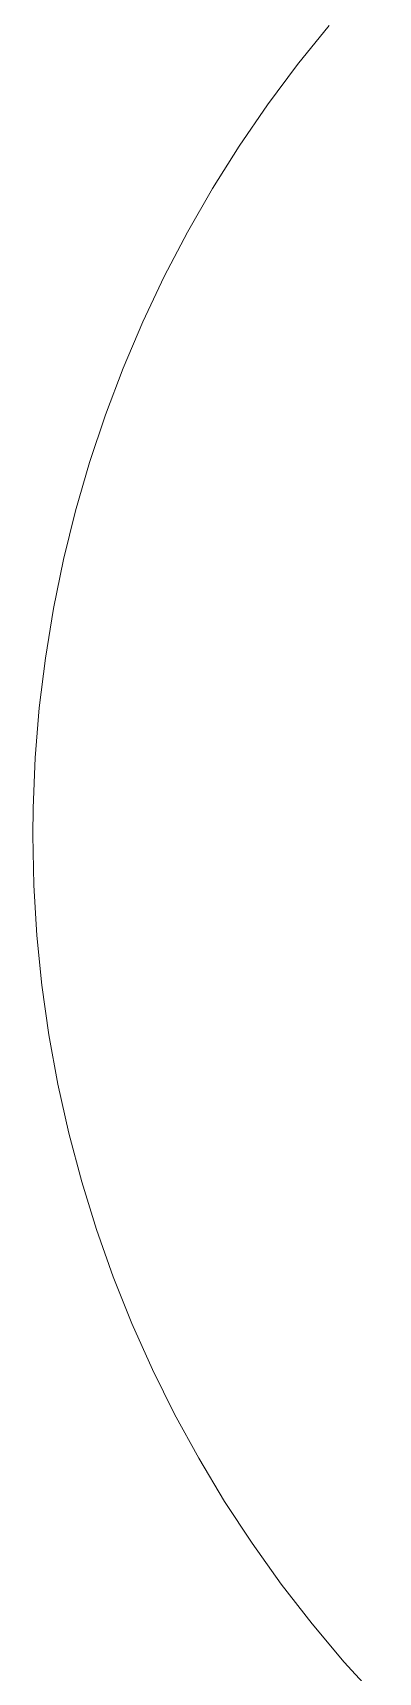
# Model space of a CAD drawing. Header units: millimetres. Extents: x 79795 to 317870, y -36033 to 97293.
# Drawn here: x 220154 to 220264, y 31485 to 32008 of the extents above; entities that cross this region are included whole.
import ezdxf

# ---------------------------------------------------------------- set-up
doc = ezdxf.new("R2010")
doc.units = ezdxf.units.MM
doc.header["$MEASUREMENT"] = 0
doc.layers.add('I-FURN', color=8, linetype='CONTINUOUS', lineweight=9)

msp = doc.modelspace()

# ---------------------------------------------------------------- linework, layer by layer
at = {"layer": 'I-FURN'}
for p, q in [((220248.55, 32009.97), (220238.47, 31997.54)), ((220238.47, 31997.54), (220228.9, 31984.72)), ((220228.9, 31984.72), (220219.84, 31971.53)), ((220219.84, 31971.53), (220211.32, 31957.99)), ((220211.32, 31957.99), (220203.35, 31944.12)), ((220203.35, 31944.12), (220195.94, 31929.94)), ((220195.94, 31929.94), (220189.1, 31915.48)), ((220189.1, 31915.48), (220182.85, 31900.75)), ((220182.85, 31900.75), (220177.19, 31885.79)), ((220177.19, 31885.79), (220172.13, 31870.61)), ((220172.13, 31870.61), (220167.68, 31855.24)), ((220167.68, 31855.24), (220163.86, 31839.71)), ((220163.86, 31839.71), (220160.65, 31824.03)), ((220160.65, 31824.03), (220158.08, 31808.24)), ((220158.08, 31808.24), (220156.14, 31792.36)), ((220156.14, 31792.36), (220154.83, 31776.41)), ((220154.83, 31776.41), (220154.17, 31760.43)), ((220154.17, 31760.43), (220154.08, 31751.79)), ((220154.08, 31751.79), (220154.4, 31735.8)), ((220154.4, 31735.8), (220155.36, 31719.83)), ((220155.36, 31719.83), (220156.95, 31703.91)), ((220156.95, 31703.91), (220159.18, 31688.07)), ((220159.18, 31688.07), (220162.05, 31672.32)), ((220162.05, 31672.32), (220165.54, 31656.71)), ((220165.54, 31656.71), (220169.65, 31641.25)), ((220169.65, 31641.25), (220174.38, 31625.97)), ((220174.38, 31625.97), (220179.72, 31610.88)), ((220179.72, 31610.88), (220185.65, 31596.03)), ((220185.65, 31596.03), (220192.18, 31581.42)), ((220192.18, 31581.42), (220199.28, 31567.08)), ((220199.28, 31567.08), (220206.95, 31553.04)), ((220206.95, 31553.04), (220215.17, 31539.32)), ((220215.17, 31539.32), (220223.94, 31525.94)), ((220223.94, 31525.94), (220233.24, 31512.91)), ((220233.24, 31512.91), (220243.05, 31500.28)), ((220243.05, 31500.28), (220253.35, 31488.04)), ((220253.35, 31488.04), (220264.14, 31476.22))]:
    msp.add_line(p, q, dxfattribs=at)

doc.saveas('drawing.dxf')
